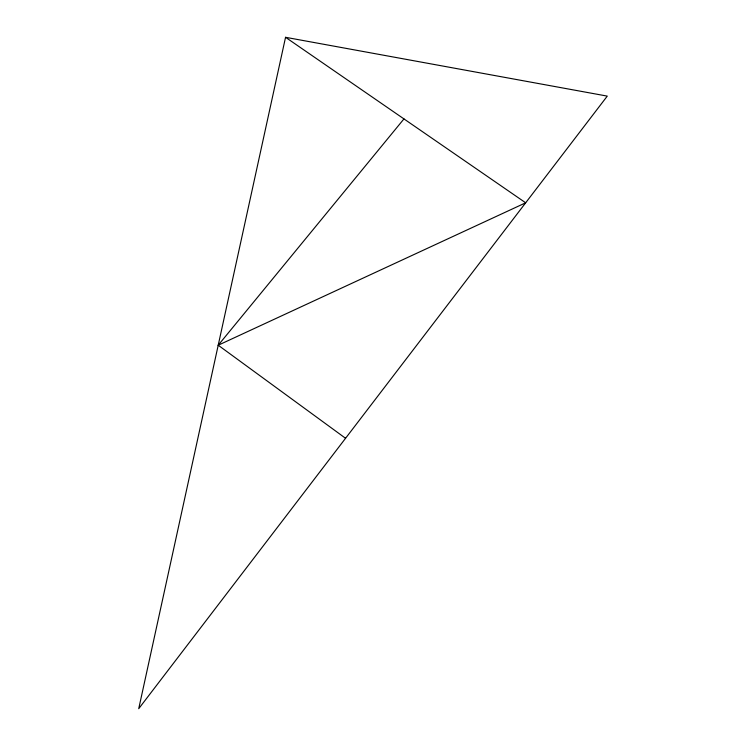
<?xml version="1.0" encoding="UTF-8"?>
<svg xmlns="http://www.w3.org/2000/svg" width="746" height="746" viewBox="0 0 746 746"><rect width="100%" height="100%" fill="white"/><g stroke="black" fill="none" stroke-linecap="round" stroke-linejoin="round"><path stroke-width="1.12" d="M285.55 37.3L138.728 708.7L607.272 96.113L285.55 37.3L525.669 202.8L218.214 345.221L345.557 438.284M218.214 345.221L403.959 118.912"/></g></svg>
